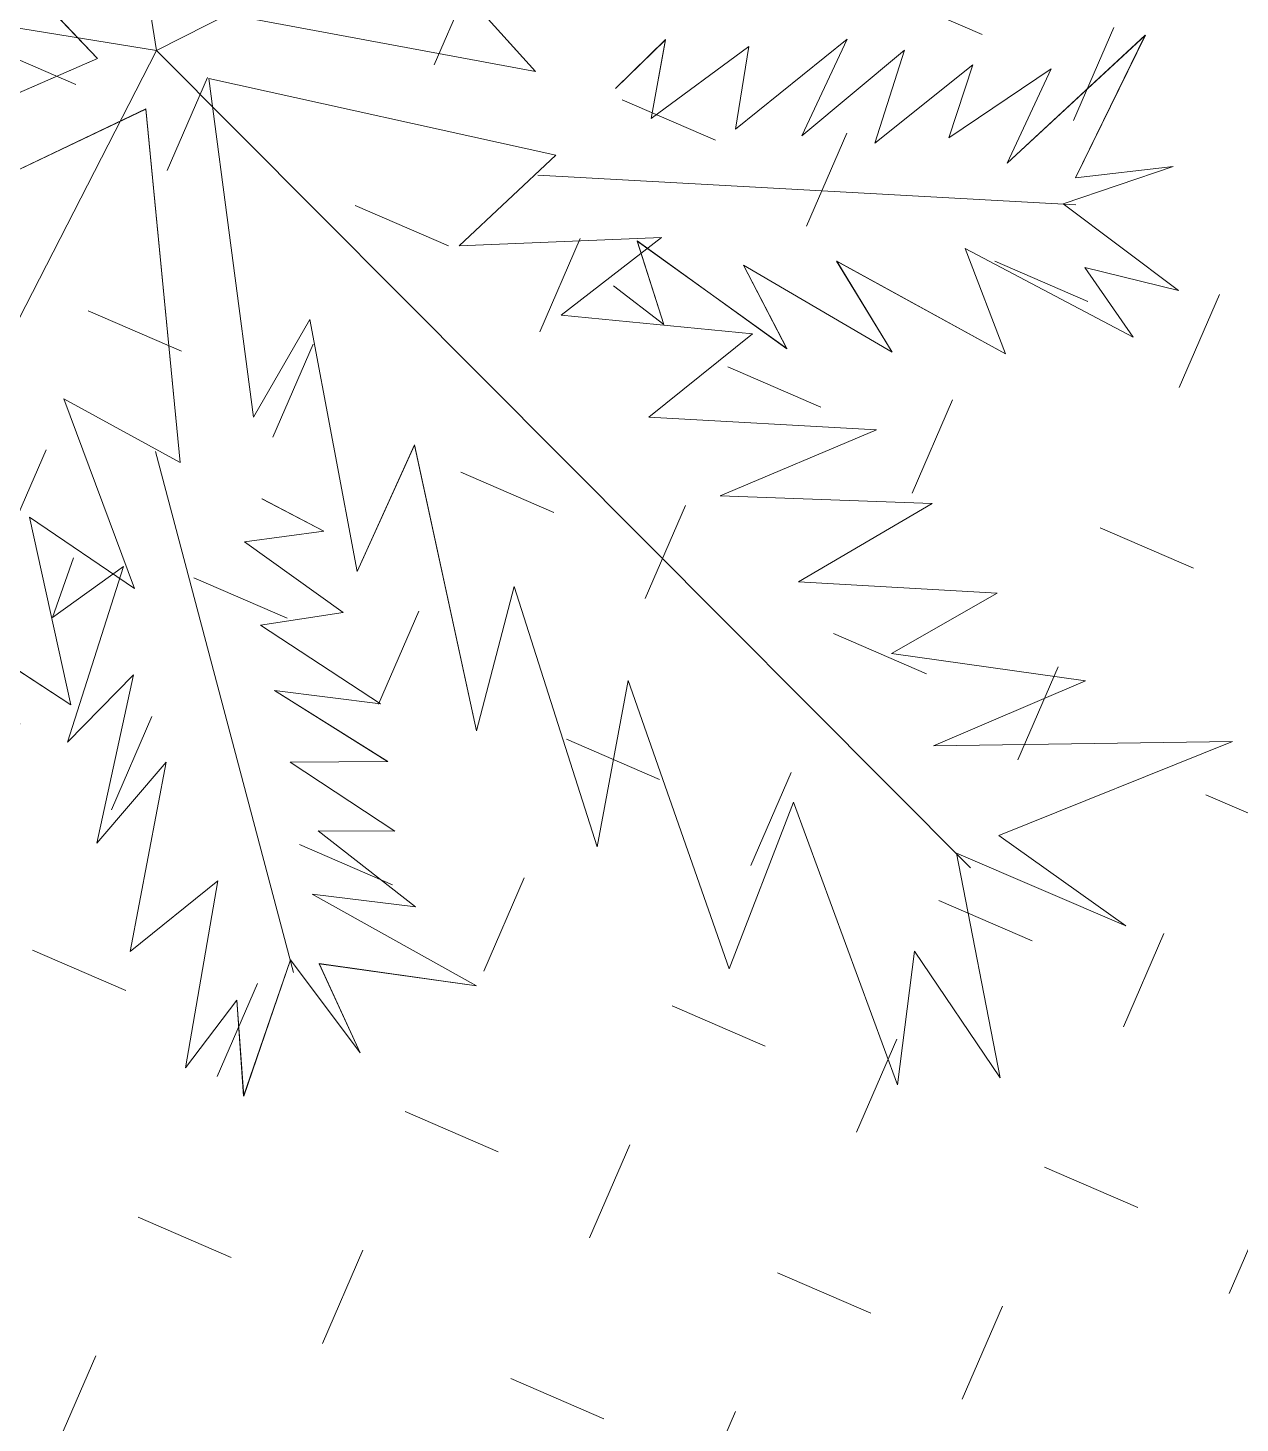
# Model space of a CAD drawing. Extents: x -2063571 to 559285, y 565862 to 1758715.
# Drawn here: x -2062798.11173 to -2062798.07411, y 566286.07529 to 566286.1186 of the extents above; entities that cross this region are included whole.
import ezdxf

# ---------------------------------------------------------------- set-up
doc = ezdxf.new("R2010")
doc.units = 0
doc.header["$MEASUREMENT"] = 0
for name, color, linetype, lineweight in [('CAY', 64, 'CONTINUOUS', 0), ('kichthuoc', 6, 'CONTINUOUS', 0), ('Lift', 1, 'CONTINUOUS', 0), ('Q-DUONG', 22, 'CONTINUOUS', 0)]:
    doc.layers.add(name, color=color, linetype=linetype, lineweight=lineweight)
pattern_1 = [(336.581345463, (-5630456.878, 1390305.53873), (0.328767986843, 0.130044649361), [0.125, -0.375]), (66.581345463, (-5630456.84548, 1390305.45654), (-0.130044649361, 0.328767986843), [0.125, -0.375])]

# ---------------------------------------------------------------- blocks, each defined once
blk = doc.blocks.new('cay CAU VUA')
at = {"layer": 'CAY'}
for p, q in [((-755.8692, 239.7561), (-755.3263, 242.8669)), ((-756.1922, 240.8058), (-756.9756, 242.0556)), ((-754.9706, 240.3877), (-754.0241, 241.519)), ((-755.8692, 239.7561), (-758.66, 241.2337)), ((-755.8692, 239.7561), (-752.7429, 240.2011)), ((-755.8692, 239.7561), (-758.1368, 237.5585)), ((-755.8692, 239.7561), (-754.4799, 236.9203))]:
    blk.add_line(p, q, dxfattribs=at)
blk.add_lwpolyline([(-755.8891, 239.9178), (-755.2023, 240.5527), (-755.51, 240.5241), (-755.0207, 241.0284), (-755.3941, 240.9561), (-754.8531, 241.5467), (-755.2354, 241.4022), (-754.7842, 241.9996), (-755.205, 241.806), (-754.7196, 242.4876), (-755.1938, 242.3674), (-754.726, 243.0468), (-755.0515, 242.8738), (-754.9039, 243.2652), (-755.3373, 242.8122), (-755.4424, 243.3061), (-755.4433, 242.8793), (-756.0227, 243.2531), (-755.5415, 242.5917), (-755.9263, 242.8292), (-755.681, 242.3524), (-755.9829, 242.4934), (-755.6949, 242.0307), (-756.0809, 242.2058), (-755.7634, 241.72), (-756.158, 241.9652), (-755.8265, 241.4367), (-756.1766, 241.5362), (-755.916, 241.0791), (-756.2485, 241.1808), (-755.9102, 240.742), (-756.2657, 240.8142)], close=True, dxfattribs=at)
for points in [[(-756.0643, 241.1501), (-756.0578, 241.3234), (-756.2022, 241.1322), (-756.1977, 241.6367), (-756.3159, 241.408), (-756.3563, 241.8779), (-756.4718, 241.6099), (-756.5317, 242.1336), (-756.7031, 241.8775), (-756.7703, 242.3928), (-756.8499, 242.1746), (-756.9457, 242.4201), (-756.9578, 242.0254), (-757.2151, 242.2124), (-757.0357, 242.0121), (-757.4645, 241.943), (-756.9605, 241.836), (-757.2408, 241.7851), (-756.925, 241.6652), (-757.1258, 241.604), (-756.7959, 241.5087), (-757.0505, 241.428), (-756.6971, 241.3343), (-756.9852, 241.2828), (-756.6072, 241.175), (-756.8131, 241.0741), (-756.4985, 240.9699), (-756.6971, 240.8773), (-756.5089, 240.8428)], [(-754.6037, 240.3725), (-754.4369, 240.4198), (-754.6633, 240.498), (-754.1821, 240.6497), (-754.4362, 240.6914), (-754.0017, 240.875), (-754.2923, 240.9021), (-753.8127, 241.1209), (-754.1093, 241.2048), (-753.6399, 241.4279), (-753.872, 241.4362), (-753.6682, 241.6031), (-754.0473, 241.4927), (-753.949, 241.7952), (-754.084, 241.5626), (-754.2822, 241.9491), (-754.2282, 241.4367), (-754.3632, 241.6875), (-754.3797, 241.3502), (-754.5, 241.5222), (-754.4887, 241.179), (-754.6441, 241.3962), (-754.624, 241.0312), (-754.762, 241.2893), (-754.7477, 240.8965), (-754.9073, 241.0611), (-754.9092, 240.7296), (-755.0586, 240.8899), (-755.0332, 240.7003)], [(-756.0291, 239.7871), (-756.4208, 240.6365), (-756.4887, 240.335)], [(-754.2576, 240.2348), (-754.2711, 240.5985), (-754.6253, 240.2094), (-754.6314, 240.5571), (-754.9442, 240.0998), (-754.9854, 240.4602), (-755.7215, 239.825), (-754.9054, 239.368)], [(-754.9264, 239.1331), (-755.758, 239.637), (-755.9404, 238.7196)]]:
    blk.add_lwpolyline(points, dxfattribs=at)
blk = doc.blocks.new('MB')
at = {"layer": 'Lift'}
h = blk.add_hatch(dxfattribs=at)
h.set_pattern_fill('CROSS', color=8, angle=336.5813, style=0)
h.set_pattern_definition([(336.581345463, (-5630456.878, 1390305.53873), (0.328767986843, 0.130044649361), [0.125, -0.375]), (66.581345463, (-5630456.84548, 1390305.45654), (-0.130044649361, 0.328767986843), [0.125, -0.375])])
h.paths.add_polyline_path([(336.9824, 626.3148, 0.414214), (335.9239, 628.6298), (327.3961, 631.8058, 0.414214), (325.081, 630.7473), (323.8944, 627.561, 0.414214), (324.953, 625.2459), (333.4807, 622.0699, 0.414214), (335.7958, 623.1285)])
h.paths.add_polyline_path([(328.9633, 627.4239), (330.9821, 626.672), (331.1139, 627.0258), (329.0951, 627.7777)], flags=24)
h = blk.add_hatch(dxfattribs=at)
h.set_pattern_fill('CROSS', color=8, angle=336.5813, style=0)
h.set_pattern_definition(pattern_1)
h.paths.add_polyline_path([(336.9824, 626.3148, 0.414214), (335.9239, 628.6298), (327.3961, 631.8058, 0.414214), (325.081, 630.7473), (323.8944, 627.561, 0.414214), (324.953, 625.2459), (333.4807, 622.0699, 0.414214), (335.7958, 623.1285)])
h.paths.add_polyline_path([(328.9633, 627.4239), (330.9821, 626.672), (331.1139, 627.0258), (329.0951, 627.7777)], flags=24)
h = blk.add_hatch(dxfattribs=at)
h.set_pattern_fill('CROSS', color=8, angle=336.5813, style=0)
h.set_pattern_definition(pattern_1)
h.paths.add_polyline_path([(336.9824, 626.3148, 0.414214), (335.9239, 628.6298), (327.3961, 631.8058, 0.414214), (325.081, 630.7473), (323.8944, 627.561, 0.414214), (324.953, 625.2459), (333.4807, 622.0699, 0.414214), (335.7958, 623.1285)])
h.paths.add_polyline_path([(328.9633, 627.4239), (330.9821, 626.672), (331.1139, 627.0258), (329.0951, 627.7777)], flags=24)
h = blk.add_hatch(dxfattribs=at)
h.set_pattern_fill('CROSS', color=8, angle=336.5813, style=0)
h.set_pattern_definition(pattern_1)
h.paths.add_polyline_path([(336.9824, 626.3148, 0.414214), (335.9239, 628.6298), (327.3961, 631.8058, 0.414214), (325.081, 630.7473), (323.8944, 627.561, 0.414214), (324.953, 625.2459), (333.4807, 622.0699, 0.414214), (335.7958, 623.1285)])
h.paths.add_polyline_path([(328.9633, 627.4239), (330.9821, 626.672), (331.1139, 627.0258), (329.0951, 627.7777)], flags=24)
h = blk.add_hatch(dxfattribs=at)
h.set_pattern_fill('CROSS', color=8, angle=336.5813, style=0)
h.set_pattern_definition(pattern_1)
h.paths.add_polyline_path([(336.9824, 626.3148, 0.414214), (335.9239, 628.6298), (327.3961, 631.8058, 0.414214), (325.081, 630.7473), (323.8944, 627.561, 0.414214), (324.953, 625.2459), (333.4807, 622.0699, 0.414214), (335.7958, 623.1285)])
h.paths.add_polyline_path([(328.9633, 627.4239), (330.9821, 626.672), (331.1139, 627.0258), (329.0951, 627.7777)], flags=24)
h = blk.add_hatch(dxfattribs=at)
h.set_pattern_fill('CROSS', color=8, angle=336.5813, style=0)
h.set_pattern_definition(pattern_1)
h.paths.add_polyline_path([(336.9824, 626.3148, 0.414214), (335.9239, 628.6298), (327.3961, 631.8058, 0.414214), (325.081, 630.7473), (323.8944, 627.561, 0.414214), (324.953, 625.2459), (333.4807, 622.0699, 0.414214), (335.7958, 623.1285)])
h.paths.add_polyline_path([(328.9633, 627.4239), (330.9821, 626.672), (331.1139, 627.0258), (329.0951, 627.7777)], flags=24)
h = blk.add_hatch(dxfattribs=at)
h.set_pattern_fill('CROSS', color=8, angle=336.5813, style=0)
h.set_pattern_definition(pattern_1)
h.paths.add_polyline_path([(336.9824, 626.3148, 0.414214), (335.9239, 628.6298), (327.3961, 631.8058, 0.414214), (325.081, 630.7473), (323.8944, 627.561, 0.414214), (324.953, 625.2459), (333.4807, 622.0699, 0.414214), (335.7958, 623.1285)])
h.paths.add_polyline_path([(328.9633, 627.4239), (330.9821, 626.672), (331.1139, 627.0258), (329.0951, 627.7777)], flags=24)
at = {"layer": 'CAY', "color": 8}
for p, q in [((329.5239, 625.3921, 0), (329.3049, 626.7961, 0)), ((329.5239, 625.3921, 0), (329.3049, 626.7961, 0)), ((329.5239, 625.3921, 0), (329.3049, 626.7961, 0)), ((329.5239, 625.3921, 0), (329.3049, 626.7961, 0)), ((329.5239, 625.3921, 0), (329.3049, 626.7961, 0)), ((329.5239, 625.3921, 0), (330.7916, 626.0343, 0)), ((329.5239, 625.3921, 0), (330.7916, 626.0343, 0)), ((329.5239, 625.3921, 0), (330.7916, 626.0343, 0)), ((329.5239, 625.3921, 0), (330.7916, 626.0343, 0)), ((329.5239, 625.3921, 0), (330.7916, 626.0343, 0)), ((329.4513, 625.3822, 0), (329.1615, 625.6873, 0)), ((329.4513, 625.3822, 0), (329.1615, 625.6873, 0)), ((329.4513, 625.3822, 0), (329.1615, 625.6873, 0)), ((329.4513, 625.3822, 0), (329.1615, 625.6873, 0)), ((329.4513, 625.3822, 0), (329.1615, 625.6873, 0)), ((329.5239, 625.3921, 0), (328.1209, 625.6176, 0)), ((329.5239, 625.3921, 0), (328.1209, 625.6176, 0)), ((329.5239, 625.3921, 0), (328.1209, 625.6176, 0)), ((329.5239, 625.3921, 0), (328.1209, 625.6176, 0)), ((329.5239, 625.3921, 0), (328.1209, 625.6176, 0)), ((329.9908, 625.3663, 0), (329.8976, 625.4695, 0)), ((329.9908, 625.3663, 0), (329.8976, 625.4695, 0)), ((329.9908, 625.3663, 0), (329.8976, 625.4695, 0)), ((329.9908, 625.3663, 0), (329.8976, 625.4695, 0)), ((329.9908, 625.3663, 0), (329.8976, 625.4695, 0)), ((329.5769, 625.4428, 0), (329.9908, 625.3663, 0)), ((329.5769, 625.4428, 0), (329.9908, 625.3663, 0)), ((329.5769, 625.4428, 0), (329.9908, 625.3663, 0)), ((329.5769, 625.4428, 0), (329.9908, 625.3663, 0)), ((329.5769, 625.4428, 0), (329.9908, 625.3663, 0)), ((330.151, 625.4053, 0), (330.0895, 625.3451, 0)), ((330.151, 625.4053, 0), (330.0895, 625.3451, 0)), ((330.151, 625.4053, 0), (330.0895, 625.3451, 0)), ((330.151, 625.4053, 0), (330.0895, 625.3451, 0)), ((330.151, 625.4053, 0), (330.0895, 625.3451, 0)), ((330.1335, 625.3083, 0), (330.151, 625.4053, 0)), ((330.1335, 625.3083, 0), (330.151, 625.4053, 0)), ((330.1335, 625.3083, 0), (330.151, 625.4053, 0)), ((330.1335, 625.3083, 0), (330.151, 625.4053, 0)), ((330.1335, 625.3083, 0), (330.151, 625.4053, 0)), ((330.3749, 625.4059, 0), (330.2371, 625.295, 0)), ((330.3749, 625.4059, 0), (330.2371, 625.295, 0)), ((330.3749, 625.4059, 0), (330.2371, 625.295, 0)), ((330.3749, 625.4059, 0), (330.2371, 625.295, 0)), ((330.3749, 625.4059, 0), (330.2371, 625.295, 0)), ((330.319, 625.2867, 0), (330.3749, 625.4059, 0)), ((330.319, 625.2867, 0), (330.3749, 625.4059, 0)), ((330.319, 625.2867, 0), (330.3749, 625.4059, 0)), ((330.319, 625.2867, 0), (330.3749, 625.4059, 0)), ((330.319, 625.2867, 0), (330.3749, 625.4059, 0)), ((330.742, 625.4107, 0), (330.5718, 625.2532, 0)), ((330.742, 625.4107, 0), (330.5718, 625.2532, 0)), ((330.742, 625.4107, 0), (330.5718, 625.2532, 0)), ((330.742, 625.4107, 0), (330.5718, 625.2532, 0)), ((330.742, 625.4107, 0), (330.5718, 625.2532, 0)), ((330.656, 625.2352, 0), (330.742, 625.4107, 0)), ((330.656, 625.2352, 0), (330.742, 625.4107, 0)), ((330.656, 625.2352, 0), (330.742, 625.4107, 0)), ((330.656, 625.2352, 0), (330.742, 625.4107, 0)), ((330.656, 625.2352, 0), (330.742, 625.4107, 0)), ((329.5239, 625.3921, 0), (328.8759, 624.1275, 0)), ((329.5239, 625.3921, 0), (328.8759, 624.1275, 0)), ((329.5239, 625.3921, 0), (328.8759, 624.1275, 0)), ((329.5239, 625.3921, 0), (328.8759, 624.1275, 0)), ((329.5239, 625.3921, 0), (328.8759, 624.1275, 0)), ((329.5239, 625.3921, 0), (330.5264, 624.385, 0)), ((329.5239, 625.3921, 0), (330.5264, 624.385, 0)), ((329.5239, 625.3921, 0), (330.5264, 624.385, 0)), ((329.5239, 625.3921, 0), (330.5264, 624.385, 0)), ((329.5239, 625.3921, 0), (330.5264, 624.385, 0)), ((330.2535, 625.3969, 0), (330.1335, 625.3083, 0)), ((330.2535, 625.3969, 0), (330.1335, 625.3083, 0)), ((330.2535, 625.3969, 0), (330.1335, 625.3083, 0)), ((330.2535, 625.3969, 0), (330.1335, 625.3083, 0)), ((330.2535, 625.3969, 0), (330.1335, 625.3083, 0)), ((330.2371, 625.295, 0), (330.2535, 625.3969, 0)), ((330.2371, 625.295, 0), (330.2535, 625.3969, 0)), ((330.2371, 625.295, 0), (330.2535, 625.3969, 0)), ((330.2371, 625.295, 0), (330.2535, 625.3969, 0)), ((330.2371, 625.295, 0), (330.2535, 625.3969, 0)), ((330.4452, 625.3922, 0), (330.319, 625.2867, 0)), ((330.4452, 625.3922, 0), (330.319, 625.2867, 0)), ((330.4452, 625.3922, 0), (330.319, 625.2867, 0)), ((330.4452, 625.3922, 0), (330.319, 625.2867, 0)), ((330.4452, 625.3922, 0), (330.319, 625.2867, 0)), ((330.4087, 625.2777, 0), (330.4452, 625.3922, 0)), ((330.4087, 625.2777, 0), (330.4452, 625.3922, 0)), ((330.4087, 625.2777, 0), (330.4452, 625.3922, 0)), ((330.4087, 625.2777, 0), (330.4452, 625.3922, 0)), ((330.4087, 625.2777, 0), (330.4452, 625.3922, 0)), ((329.0502, 625.2073, 0), (329.4513, 625.3822, 0)), ((329.0502, 625.2073, 0), (329.4513, 625.3822, 0)), ((329.0502, 625.2073, 0), (329.4513, 625.3822, 0)), ((329.0502, 625.2073, 0), (329.4513, 625.3822, 0)), ((329.0502, 625.2073, 0), (329.4513, 625.3822, 0)), ((330.5294, 625.3742, 0), (330.4087, 625.2777, 0)), ((330.5294, 625.3742, 0), (330.4087, 625.2777, 0)), ((330.5294, 625.3742, 0), (330.4087, 625.2777, 0)), ((330.5294, 625.3742, 0), (330.4087, 625.2777, 0)), ((330.5294, 625.3742, 0), (330.4087, 625.2777, 0)), ((330.4998, 625.2845, 0), (330.5294, 625.3742, 0)), ((330.4998, 625.2845, 0), (330.5294, 625.3742, 0)), ((330.4998, 625.2845, 0), (330.5294, 625.3742, 0)), ((330.4998, 625.2845, 0), (330.5294, 625.3742, 0)), ((330.4998, 625.2845, 0), (330.5294, 625.3742, 0)), ((330.6258, 625.3695, 0), (330.4998, 625.2845, 0)), ((330.6258, 625.3695, 0), (330.4998, 625.2845, 0)), ((330.6258, 625.3695, 0), (330.4998, 625.2845, 0)), ((330.6258, 625.3695, 0), (330.4998, 625.2845, 0)), ((330.6258, 625.3695, 0), (330.4998, 625.2845, 0)), ((330.5718, 625.2532, 0), (330.6258, 625.3695, 0)), ((330.5718, 625.2532, 0), (330.6258, 625.3695, 0)), ((330.5718, 625.2532, 0), (330.6258, 625.3695, 0)), ((330.5718, 625.2532, 0), (330.6258, 625.3695, 0)), ((330.5718, 625.2532, 0), (330.6258, 625.3695, 0)), ((329.5886, 625.3574, 0), (329.6437, 624.9402, 0)), ((330.0158, 625.2632, 0), (329.5886, 625.3574, 0)), ((329.5886, 625.3574, 0), (329.6437, 624.9402, 0)), ((330.0158, 625.2632, 0), (329.5886, 625.3574, 0)), ((329.5886, 625.3574, 0), (329.6437, 624.9402, 0)), ((330.0158, 625.2632, 0), (329.5886, 625.3574, 0)), ((329.5886, 625.3574, 0), (329.6437, 624.9402, 0)), ((330.0158, 625.2632, 0), (329.5886, 625.3574, 0)), ((329.5886, 625.3574, 0), (329.6437, 624.9402, 0)), ((330.0158, 625.2632, 0), (329.5886, 625.3574, 0)), ((329.5109, 625.3199, 0), (329.1311, 625.1386, 0)), ((329.5109, 625.3199, 0), (329.1311, 625.1386, 0)), ((329.5109, 625.3199, 0), (329.1311, 625.1386, 0)), ((329.5109, 625.3199, 0), (329.1311, 625.1386, 0)), ((329.5109, 625.3199, 0), (329.1311, 625.1386, 0)), ((329.5533, 624.8845, 0), (329.5109, 625.3199, 0)), ((329.5533, 624.8845, 0), (329.5109, 625.3199, 0)), ((329.5533, 624.8845, 0), (329.5109, 625.3199, 0)), ((329.5533, 624.8845, 0), (329.5109, 625.3199, 0)), ((329.5533, 624.8845, 0), (329.5109, 625.3199, 0)), ((329.897, 625.1512, 0), (330.0158, 625.2632, 0)), ((329.897, 625.1512, 0), (330.0158, 625.2632, 0)), ((329.897, 625.1512, 0), (330.0158, 625.2632, 0)), ((329.897, 625.1512, 0), (330.0158, 625.2632, 0)), ((329.897, 625.1512, 0), (330.0158, 625.2632, 0)), ((330.6407, 625.2031, 0), (330.7762, 625.2491, 0)), ((330.6407, 625.2031, 0), (330.7762, 625.2491, 0)), ((330.6407, 625.2031, 0), (330.7762, 625.2491, 0)), ((330.6407, 625.2031, 0), (330.7762, 625.2491, 0)), ((330.6407, 625.2031, 0), (330.7762, 625.2491, 0)), ((330.7762, 625.2491, 0), (330.656, 625.2352, 0)), ((330.7762, 625.2491, 0), (330.656, 625.2352, 0)), ((330.7762, 625.2491, 0), (330.656, 625.2352, 0)), ((330.7762, 625.2491, 0), (330.656, 625.2352, 0)), ((330.7762, 625.2491, 0), (330.656, 625.2352, 0)), ((329.9937, 625.2383, 0), (330.6564, 625.2018, 0)), ((329.9937, 625.2383, 0), (330.6564, 625.2018, 0)), ((329.9937, 625.2383, 0), (330.6564, 625.2018, 0)), ((329.9937, 625.2383, 0), (330.6564, 625.2018, 0)), ((329.9937, 625.2383, 0), (330.6564, 625.2018, 0)), ((330.7826, 625.0962, 0), (330.6407, 625.2031, 0)), ((330.7826, 625.0962, 0), (330.6407, 625.2031, 0)), ((330.7826, 625.0962, 0), (330.6407, 625.2031, 0)), ((330.7826, 625.0962, 0), (330.6407, 625.2031, 0)), ((330.7826, 625.0962, 0), (330.6407, 625.2031, 0)), ((330.1461, 625.1617, 0), (329.897, 625.1512, 0)), ((330.1461, 625.1617, 0), (329.897, 625.1512, 0)), ((330.1461, 625.1617, 0), (329.897, 625.1512, 0)), ((330.1461, 625.1617, 0), (329.897, 625.1512, 0)), ((330.1461, 625.1617, 0), (329.897, 625.1512, 0)), ((330.0224, 625.0658, 0), (330.1461, 625.1617, 0)), ((330.0224, 625.0658, 0), (330.1461, 625.1617, 0)), ((330.0224, 625.0658, 0), (330.1461, 625.1617, 0)), ((330.0224, 625.0658, 0), (330.1461, 625.1617, 0)), ((330.0224, 625.0658, 0), (330.1461, 625.1617, 0)), ((330.149, 625.0545, 0), (330.1162, 625.1573, 0)), ((330.1162, 625.1573, 0), (330.3005, 625.0246, 0)), ((330.149, 625.0545, 0), (330.1162, 625.1573, 0)), ((330.1162, 625.1573, 0), (330.3005, 625.0246, 0)), ((330.149, 625.0545, 0), (330.1162, 625.1573, 0)), ((330.1162, 625.1573, 0), (330.3005, 625.0246, 0)), ((330.149, 625.0545, 0), (330.1162, 625.1573, 0)), ((330.1162, 625.1573, 0), (330.3005, 625.0246, 0)), ((330.149, 625.0545, 0), (330.1162, 625.1573, 0)), ((330.1162, 625.1573, 0), (330.3005, 625.0246, 0)), ((330.5699, 625.0184, 0), (330.5202, 625.1479, 0)), ((330.5202, 625.1479, 0), (330.7271, 625.0388, 0)), ((330.5699, 625.0184, 0), (330.5202, 625.1479, 0)), ((330.5202, 625.1479, 0), (330.7271, 625.0388, 0)), ((330.5699, 625.0184, 0), (330.5202, 625.1479, 0)), ((330.5202, 625.1479, 0), (330.7271, 625.0388, 0)), ((330.5699, 625.0184, 0), (330.5202, 625.1479, 0)), ((330.5202, 625.1479, 0), (330.7271, 625.0388, 0)), ((330.5699, 625.0184, 0), (330.5202, 625.1479, 0)), ((330.5202, 625.1479, 0), (330.7271, 625.0388, 0)), ((330.4303, 625.0203, 0), (330.3618, 625.1323, 0)), ((330.3618, 625.1323, 0), (330.5699, 625.0184, 0)), ((330.4303, 625.0203, 0), (330.3618, 625.1323, 0)), ((330.3618, 625.1323, 0), (330.5699, 625.0184, 0)), ((330.4303, 625.0203, 0), (330.3618, 625.1323, 0)), ((330.3618, 625.1323, 0), (330.5699, 625.0184, 0)), ((330.4303, 625.0203, 0), (330.3618, 625.1323, 0)), ((330.3618, 625.1323, 0), (330.5699, 625.0184, 0)), ((330.4303, 625.0203, 0), (330.3618, 625.1323, 0)), ((330.3618, 625.1323, 0), (330.5699, 625.0184, 0)), ((330.3005, 625.0246, 0), (330.2471, 625.1274, 0)), ((330.2471, 625.1274, 0), (330.4303, 625.0203, 0)), ((330.3005, 625.0246, 0), (330.2471, 625.1274, 0)), ((330.2471, 625.1274, 0), (330.4303, 625.0203, 0)), ((330.3005, 625.0246, 0), (330.2471, 625.1274, 0)), ((330.2471, 625.1274, 0), (330.4303, 625.0203, 0)), ((330.3005, 625.0246, 0), (330.2471, 625.1274, 0)), ((330.2471, 625.1274, 0), (330.4303, 625.0203, 0)), ((330.3005, 625.0246, 0), (330.2471, 625.1274, 0)), ((330.2471, 625.1274, 0), (330.4303, 625.0203, 0)), ((330.7271, 625.0388, 0), (330.6675, 625.1247, 0)), ((330.6675, 625.1247, 0), (330.7826, 625.0962, 0)), ((330.7271, 625.0388, 0), (330.6675, 625.1247, 0)), ((330.6675, 625.1247, 0), (330.7826, 625.0962, 0)), ((330.7271, 625.0388, 0), (330.6675, 625.1247, 0)), ((330.6675, 625.1247, 0), (330.7826, 625.0962, 0)), ((330.7271, 625.0388, 0), (330.6675, 625.1247, 0)), ((330.6675, 625.1247, 0), (330.7826, 625.0962, 0)), ((330.7271, 625.0388, 0), (330.6675, 625.1247, 0)), ((330.6675, 625.1247, 0), (330.7826, 625.0962, 0)), ((330.087, 625.1019, 0), (330.149, 625.0545, 0)), ((330.087, 625.1019, 0), (330.149, 625.0545, 0)), ((330.087, 625.1019, 0), (330.149, 625.0545, 0)), ((330.087, 625.1019, 0), (330.149, 625.0545, 0)), ((330.087, 625.1019, 0), (330.149, 625.0545, 0)), ((329.6437, 624.9402, 0), (329.713, 625.0607, 0)), ((329.6437, 624.9402, 0), (329.713, 625.0607, 0)), ((329.6437, 624.9402, 0), (329.713, 625.0607, 0)), ((329.6437, 624.9402, 0), (329.713, 625.0607, 0)), ((329.6437, 624.9402, 0), (329.713, 625.0607, 0)), ((329.713, 625.0607, 0), (329.7713, 624.7499, 0)), ((329.713, 625.0607, 0), (329.7713, 624.7499, 0)), ((329.713, 625.0607, 0), (329.7713, 624.7499, 0)), ((329.713, 625.0607, 0), (329.7713, 624.7499, 0)), ((329.713, 625.0607, 0), (329.7713, 624.7499, 0)), ((330.2581, 625.0429, 0), (330.0224, 625.0658, 0)), ((330.2581, 625.0429, 0), (330.0224, 625.0658, 0)), ((330.2581, 625.0429, 0), (330.0224, 625.0658, 0)), ((330.2581, 625.0429, 0), (330.0224, 625.0658, 0)), ((330.2581, 625.0429, 0), (330.0224, 625.0658, 0)), ((330.1306, 624.9401, 0), (330.2581, 625.0429, 0)), ((330.1306, 624.9401, 0), (330.2581, 625.0429, 0)), ((330.1306, 624.9401, 0), (330.2581, 625.0429, 0)), ((330.1306, 624.9401, 0), (330.2581, 625.0429, 0)), ((330.1306, 624.9401, 0), (330.2581, 625.0429, 0)), ((329.4971, 624.7292, 0), (329.4101, 624.9629, 0)), ((329.4101, 624.9629, 0), (329.5533, 624.8845, 0)), ((329.4971, 624.7292, 0), (329.4101, 624.9629, 0)), ((329.4101, 624.9629, 0), (329.5533, 624.8845, 0)), ((329.4971, 624.7292, 0), (329.4101, 624.9629, 0)), ((329.4101, 624.9629, 0), (329.5533, 624.8845, 0)), ((329.4971, 624.7292, 0), (329.4101, 624.9629, 0)), ((329.4101, 624.9629, 0), (329.5533, 624.8845, 0)), ((329.4971, 624.7292, 0), (329.4101, 624.9629, 0)), ((329.4101, 624.9629, 0), (329.5533, 624.8845, 0)), ((330.411, 624.9247, 0), (330.1306, 624.9401, 0)), ((330.411, 624.9247, 0), (330.1306, 624.9401, 0)), ((330.411, 624.9247, 0), (330.1306, 624.9401, 0)), ((330.411, 624.9247, 0), (330.1306, 624.9401, 0)), ((330.411, 624.9247, 0), (330.1306, 624.9401, 0)), ((330.2184, 624.8434, 0), (330.411, 624.9247, 0)), ((330.2184, 624.8434, 0), (330.411, 624.9247, 0)), ((330.2184, 624.8434, 0), (330.411, 624.9247, 0)), ((330.2184, 624.8434, 0), (330.411, 624.9247, 0)), ((330.2184, 624.8434, 0), (330.411, 624.9247, 0)), ((329.7713, 624.7499, 0), (329.8417, 624.9059, 0)), ((329.7713, 624.7499, 0), (329.8417, 624.9059, 0)), ((329.7713, 624.7499, 0), (329.8417, 624.9059, 0)), ((329.7713, 624.7499, 0), (329.8417, 624.9059, 0)), ((329.7713, 624.7499, 0), (329.8417, 624.9059, 0)), ((329.8417, 624.9059, 0), (329.9183, 624.5538, 0)), ((329.8417, 624.9059, 0), (329.9183, 624.5538, 0)), ((329.8417, 624.9059, 0), (329.9183, 624.5538, 0)), ((329.8417, 624.9059, 0), (329.9183, 624.5538, 0)), ((329.8417, 624.9059, 0), (329.9183, 624.5538, 0)), ((329.5228, 624.8978, 0), (329.6929, 624.2562, 0)), ((329.5228, 624.8978, 0), (329.6929, 624.2562, 0)), ((329.5228, 624.8978, 0), (329.6929, 624.2562, 0)), ((329.5228, 624.8978, 0), (329.6929, 624.2562, 0)), ((329.5228, 624.8978, 0), (329.6929, 624.2562, 0)), ((329.7303, 624.7998, 0), (329.654, 624.8397, 0)), ((329.7303, 624.7998, 0), (329.654, 624.8397, 0)), ((329.7303, 624.7998, 0), (329.654, 624.8397, 0)), ((329.7303, 624.7998, 0), (329.654, 624.8397, 0)), ((329.7303, 624.7998, 0), (329.654, 624.8397, 0)), ((330.4793, 624.8339, 0), (330.2184, 624.8434, 0)), ((330.4793, 624.8339, 0), (330.2184, 624.8434, 0)), ((330.4793, 624.8339, 0), (330.2184, 624.8434, 0)), ((330.4793, 624.8339, 0), (330.2184, 624.8434, 0)), ((330.4793, 624.8339, 0), (330.2184, 624.8434, 0)), ((330.3148, 624.7375, 0), (330.4793, 624.8339, 0)), ((330.3148, 624.7375, 0), (330.4793, 624.8339, 0)), ((330.3148, 624.7375, 0), (330.4793, 624.8339, 0)), ((330.3148, 624.7375, 0), (330.4793, 624.8339, 0)), ((330.3148, 624.7375, 0), (330.4793, 624.8339, 0)), ((329.4187, 624.586, 0), (329.3677, 624.8172, 0)), ((329.3677, 624.8172, 0), (329.4971, 624.7292, 0)), ((329.4187, 624.586, 0), (329.3677, 624.8172, 0)), ((329.3677, 624.8172, 0), (329.4971, 624.7292, 0)), ((329.4187, 624.586, 0), (329.3677, 624.8172, 0)), ((329.3677, 624.8172, 0), (329.4971, 624.7292, 0)), ((329.4187, 624.586, 0), (329.3677, 624.8172, 0)), ((329.3677, 624.8172, 0), (329.4971, 624.7292, 0)), ((329.4187, 624.586, 0), (329.3677, 624.8172, 0)), ((329.3677, 624.8172, 0), (329.4971, 624.7292, 0)), ((329.6326, 624.7865, 0), (329.7303, 624.7998, 0)), ((329.6326, 624.7865, 0), (329.7303, 624.7998, 0)), ((329.6326, 624.7865, 0), (329.7303, 624.7998, 0)), ((329.6326, 624.7865, 0), (329.7303, 624.7998, 0)), ((329.6326, 624.7865, 0), (329.7303, 624.7998, 0)), ((329.7539, 624.6997, 0), (329.6326, 624.7865, 0)), ((329.7539, 624.6997, 0), (329.6326, 624.7865, 0)), ((329.7539, 624.6997, 0), (329.6326, 624.7865, 0)), ((329.7539, 624.6997, 0), (329.6326, 624.7865, 0)), ((329.7539, 624.6997, 0), (329.6326, 624.7865, 0)), ((329.422, 624.7669, 0), (329.3961, 624.6933, 0)), ((329.422, 624.7669, 0), (329.3961, 624.6933, 0)), ((329.422, 624.7669, 0), (329.3961, 624.6933, 0)), ((329.422, 624.7669, 0), (329.3961, 624.6933, 0)), ((329.422, 624.7669, 0), (329.3961, 624.6933, 0)), ((329.3961, 624.6933, 0), (329.4836, 624.7562, 0)), ((329.3961, 624.6933, 0), (329.4836, 624.7562, 0)), ((329.3961, 624.6933, 0), (329.4836, 624.7562, 0)), ((329.3961, 624.6933, 0), (329.4836, 624.7562, 0)), ((329.3961, 624.6933, 0), (329.4836, 624.7562, 0)), ((329.4836, 624.7562, 0), (329.4144, 624.54, 0)), ((329.4836, 624.7562, 0), (329.4144, 624.54, 0)), ((329.4836, 624.7562, 0), (329.4144, 624.54, 0)), ((329.4836, 624.7562, 0), (329.4144, 624.54, 0)), ((329.4836, 624.7562, 0), (329.4144, 624.54, 0)), ((330.5596, 624.7232, 0), (330.3148, 624.7375, 0)), ((330.5596, 624.7232, 0), (330.3148, 624.7375, 0)), ((330.5596, 624.7232, 0), (330.3148, 624.7375, 0)), ((330.5596, 624.7232, 0), (330.3148, 624.7375, 0)), ((330.5596, 624.7232, 0), (330.3148, 624.7375, 0)), ((329.9183, 624.5538, 0), (329.9645, 624.7318, 0)), ((329.9183, 624.5538, 0), (329.9645, 624.7318, 0)), ((329.9183, 624.5538, 0), (329.9645, 624.7318, 0)), ((329.9183, 624.5538, 0), (329.9645, 624.7318, 0)), ((329.9183, 624.5538, 0), (329.9645, 624.7318, 0)), ((329.9645, 624.7318, 0), (330.0669, 624.4109, 0)), ((329.9645, 624.7318, 0), (330.0669, 624.4109, 0)), ((329.9645, 624.7318, 0), (330.0669, 624.4109, 0)), ((329.9645, 624.7318, 0), (330.0669, 624.4109, 0)), ((329.9645, 624.7318, 0), (330.0669, 624.4109, 0)), ((330.4294, 624.6489, 0), (330.5596, 624.7232, 0)), ((330.4294, 624.6489, 0), (330.5596, 624.7232, 0)), ((330.4294, 624.6489, 0), (330.5596, 624.7232, 0)), ((330.4294, 624.6489, 0), (330.5596, 624.7232, 0)), ((330.4294, 624.6489, 0), (330.5596, 624.7232, 0)), ((329.652, 624.6838, 0), (329.7539, 624.6997, 0)), ((329.652, 624.6838, 0), (329.7539, 624.6997, 0)), ((329.652, 624.6838, 0), (329.7539, 624.6997, 0)), ((329.652, 624.6838, 0), (329.7539, 624.6997, 0)), ((329.652, 624.6838, 0), (329.7539, 624.6997, 0)), ((329.8001, 624.5871, 0), (329.652, 624.6838, 0)), ((329.8001, 624.5871, 0), (329.652, 624.6838, 0)), ((329.8001, 624.5871, 0), (329.652, 624.6838, 0)), ((329.8001, 624.5871, 0), (329.652, 624.6838, 0)), ((329.8001, 624.5871, 0), (329.652, 624.6838, 0)), ((329.2815, 624.6754, 0), (329.4187, 624.586, 0)), ((329.2815, 624.6754, 0), (329.4187, 624.586, 0)), ((329.2815, 624.6754, 0), (329.4187, 624.586, 0)), ((329.2815, 624.6754, 0), (329.4187, 624.586, 0)), ((329.2815, 624.6754, 0), (329.4187, 624.586, 0)), ((330.6683, 624.6152, 0), (330.4294, 624.6489, 0)), ((330.6683, 624.6152, 0), (330.4294, 624.6489, 0)), ((330.6683, 624.6152, 0), (330.4294, 624.6489, 0)), ((330.6683, 624.6152, 0), (330.4294, 624.6489, 0)), ((330.6683, 624.6152, 0), (330.4294, 624.6489, 0)), ((329.4144, 624.54, 0), (329.4957, 624.6226, 0)), ((329.4144, 624.54, 0), (329.4957, 624.6226, 0)), ((329.4144, 624.54, 0), (329.4957, 624.6226, 0)), ((329.4144, 624.54, 0), (329.4957, 624.6226, 0)), ((329.4144, 624.54, 0), (329.4957, 624.6226, 0)), ((329.4957, 624.6226, 0), (329.4504, 624.4152, 0)), ((329.4957, 624.6226, 0), (329.4504, 624.4152, 0)), ((329.4957, 624.6226, 0), (329.4504, 624.4152, 0)), ((329.4957, 624.6226, 0), (329.4504, 624.4152, 0)), ((329.4957, 624.6226, 0), (329.4504, 624.4152, 0)), ((330.0669, 624.4109, 0), (330.105, 624.6158, 0)), ((330.0669, 624.4109, 0), (330.105, 624.6158, 0)), ((330.0669, 624.4109, 0), (330.105, 624.6158, 0)), ((330.0669, 624.4109, 0), (330.105, 624.6158, 0)), ((330.0669, 624.4109, 0), (330.105, 624.6158, 0)), ((330.105, 624.6158, 0), (330.2295, 624.2604, 0)), ((330.105, 624.6158, 0), (330.2295, 624.2604, 0)), ((330.105, 624.6158, 0), (330.2295, 624.2604, 0)), ((330.105, 624.6158, 0), (330.2295, 624.2604, 0)), ((330.105, 624.6158, 0), (330.2295, 624.2604, 0)), ((330.4811, 624.5355, 0), (330.6683, 624.6152, 0)), ((330.4811, 624.5355, 0), (330.6683, 624.6152, 0)), ((330.4811, 624.5355, 0), (330.6683, 624.6152, 0)), ((330.4811, 624.5355, 0), (330.6683, 624.6152, 0)), ((330.4811, 624.5355, 0), (330.6683, 624.6152, 0)), ((329.8088, 624.516, 0), (329.6694, 624.6034, 0)), ((329.6694, 624.6034, 0), (329.8001, 624.5871, 0)), ((329.8088, 624.516, 0), (329.6694, 624.6034, 0)), ((329.6694, 624.6034, 0), (329.8001, 624.5871, 0)), ((329.8088, 624.516, 0), (329.6694, 624.6034, 0)), ((329.6694, 624.6034, 0), (329.8001, 624.5871, 0)), ((329.8088, 624.516, 0), (329.6694, 624.6034, 0)), ((329.6694, 624.6034, 0), (329.8001, 624.5871, 0)), ((329.8088, 624.516, 0), (329.6694, 624.6034, 0)), ((329.6694, 624.6034, 0), (329.8001, 624.5871, 0)), ((330.8492, 624.5406, 0), (330.4811, 624.5355, 0)), ((330.8492, 624.5406, 0), (330.4811, 624.5355, 0)), ((330.8492, 624.5406, 0), (330.4811, 624.5355, 0)), ((330.8492, 624.5406, 0), (330.4811, 624.5355, 0)), ((330.8492, 624.5406, 0), (330.4811, 624.5355, 0)), ((330.5614, 624.4248, 0), (330.8492, 624.5406, 0)), ((330.5614, 624.4248, 0), (330.8492, 624.5406, 0)), ((330.5614, 624.4248, 0), (330.8492, 624.5406, 0)), ((330.5614, 624.4248, 0), (330.8492, 624.5406, 0)), ((330.5614, 624.4248, 0), (330.8492, 624.5406, 0)), ((329.4504, 624.4152, 0), (329.5358, 624.515, 0)), ((329.4504, 624.4152, 0), (329.5358, 624.515, 0)), ((329.4504, 624.4152, 0), (329.5358, 624.515, 0)), ((329.4504, 624.4152, 0), (329.5358, 624.515, 0)), ((329.4504, 624.4152, 0), (329.5358, 624.515, 0)), ((329.5358, 624.515, 0), (329.4917, 624.2819, 0)), ((329.5358, 624.515, 0), (329.4917, 624.2819, 0)), ((329.5358, 624.515, 0), (329.4917, 624.2819, 0)), ((329.5358, 624.515, 0), (329.4917, 624.2819, 0)), ((329.5358, 624.515, 0), (329.4917, 624.2819, 0)), ((329.6886, 624.5153, 0), (329.8088, 624.516, 0)), ((329.6886, 624.5153, 0), (329.8088, 624.516, 0)), ((329.6886, 624.5153, 0), (329.8088, 624.516, 0)), ((329.6886, 624.5153, 0), (329.8088, 624.516, 0)), ((329.6886, 624.5153, 0), (329.8088, 624.516, 0)), ((329.8177, 624.4303, 0), (329.6886, 624.5153, 0)), ((329.8177, 624.4303, 0), (329.6886, 624.5153, 0)), ((329.8177, 624.4303, 0), (329.6886, 624.5153, 0)), ((329.8177, 624.4303, 0), (329.6886, 624.5153, 0)), ((329.8177, 624.4303, 0), (329.6886, 624.5153, 0)), ((330.2295, 624.2604, 0), (330.3085, 624.4659, 0)), ((330.2295, 624.2604, 0), (330.3085, 624.4659, 0)), ((330.2295, 624.2604, 0), (330.3085, 624.4659, 0)), ((330.2295, 624.2604, 0), (330.3085, 624.4659, 0)), ((330.2295, 624.2604, 0), (330.3085, 624.4659, 0)), ((330.3085, 624.4659, 0), (330.4367, 624.1176, 0)), ((330.3085, 624.4659, 0), (330.4367, 624.1176, 0)), ((330.3085, 624.4659, 0), (330.4367, 624.1176, 0)), ((330.3085, 624.4659, 0), (330.4367, 624.1176, 0)), ((330.3085, 624.4659, 0), (330.4367, 624.1176, 0)), ((329.8429, 624.3371, 0), (329.7232, 624.4308, 0)), ((329.7232, 624.4308, 0), (329.8177, 624.4303, 0)), ((329.8429, 624.3371, 0), (329.7232, 624.4308, 0)), ((329.7232, 624.4308, 0), (329.8177, 624.4303, 0)), ((329.8429, 624.3371, 0), (329.7232, 624.4308, 0)), ((329.7232, 624.4308, 0), (329.8177, 624.4303, 0)), ((329.8429, 624.3371, 0), (329.7232, 624.4308, 0)), ((329.7232, 624.4308, 0), (329.8177, 624.4303, 0)), ((329.8429, 624.3371, 0), (329.7232, 624.4308, 0)), ((329.7232, 624.4308, 0), (329.8177, 624.4303, 0)), ((330.718, 624.3136, 0), (330.5614, 624.4248, 0)), ((330.718, 624.3136, 0), (330.5614, 624.4248, 0)), ((330.718, 624.3136, 0), (330.5614, 624.4248, 0)), ((330.718, 624.3136, 0), (330.5614, 624.4248, 0)), ((330.718, 624.3136, 0), (330.5614, 624.4248, 0)), ((330.5632, 624.1263, 0), (330.5092, 624.4032, 0)), ((330.5092, 624.4032, 0), (330.718, 624.3136, 0)), ((330.5632, 624.1263, 0), (330.5092, 624.4032, 0)), ((330.5092, 624.4032, 0), (330.718, 624.3136, 0)), ((330.5632, 624.1263, 0), (330.5092, 624.4032, 0)), ((330.5092, 624.4032, 0), (330.718, 624.3136, 0)), ((330.5632, 624.1263, 0), (330.5092, 624.4032, 0)), ((330.5092, 624.4032, 0), (330.718, 624.3136, 0)), ((330.5632, 624.1263, 0), (330.5092, 624.4032, 0)), ((330.5092, 624.4032, 0), (330.718, 624.3136, 0)), ((329.4917, 624.2819, 0), (329.5996, 624.3691, 0)), ((329.4917, 624.2819, 0), (329.5996, 624.3691, 0)), ((329.4917, 624.2819, 0), (329.5996, 624.3691, 0)), ((329.4917, 624.2819, 0), (329.5996, 624.3691, 0)), ((329.4917, 624.2819, 0), (329.5996, 624.3691, 0)), ((329.5996, 624.3691, 0), (329.5597, 624.1387, 0)), ((329.5996, 624.3691, 0), (329.5597, 624.1387, 0)), ((329.5996, 624.3691, 0), (329.5597, 624.1387, 0)), ((329.5996, 624.3691, 0), (329.5597, 624.1387, 0)), ((329.5996, 624.3691, 0), (329.5597, 624.1387, 0)), ((329.9181, 624.2395, 0), (329.7157, 624.3526, 0)), ((329.7157, 624.3526, 0), (329.8429, 624.3371, 0)), ((329.9181, 624.2395, 0), (329.7157, 624.3526, 0)), ((329.7157, 624.3526, 0), (329.8429, 624.3371, 0)), ((329.9181, 624.2395, 0), (329.7157, 624.3526, 0)), ((329.7157, 624.3526, 0), (329.8429, 624.3371, 0)), ((329.9181, 624.2395, 0), (329.7157, 624.3526, 0)), ((329.7157, 624.3526, 0), (329.8429, 624.3371, 0)), ((329.9181, 624.2395, 0), (329.7157, 624.3526, 0)), ((329.7157, 624.3526, 0), (329.8429, 624.3371, 0)), ((329.6315, 624.1036, 0), (329.6893, 624.2716, 0)), ((329.6315, 624.1036, 0), (329.6893, 624.2716, 0)), ((329.6315, 624.1036, 0), (329.6893, 624.2716, 0)), ((329.6315, 624.1036, 0), (329.6893, 624.2716, 0)), ((329.6315, 624.1036, 0), (329.6893, 624.2716, 0)), ((329.6893, 624.2716, 0), (329.775, 624.1569, 0)), ((329.6893, 624.2716, 0), (329.775, 624.1569, 0)), ((329.6893, 624.2716, 0), (329.775, 624.1569, 0)), ((329.6893, 624.2716, 0), (329.775, 624.1569, 0)), ((329.6893, 624.2716, 0), (329.775, 624.1569, 0)), ((330.4367, 624.1176, 0), (330.4576, 624.2822, 0)), ((330.4367, 624.1176, 0), (330.4576, 624.2822, 0)), ((330.4367, 624.1176, 0), (330.4576, 624.2822, 0)), ((330.4367, 624.1176, 0), (330.4576, 624.2822, 0)), ((330.4367, 624.1176, 0), (330.4576, 624.2822, 0)), ((330.4576, 624.2822, 0), (330.5632, 624.1263, 0)), ((330.4576, 624.2822, 0), (330.5632, 624.1263, 0)), ((330.4576, 624.2822, 0), (330.5632, 624.1263, 0)), ((330.4576, 624.2822, 0), (330.5632, 624.1263, 0)), ((330.4576, 624.2822, 0), (330.5632, 624.1263, 0)), ((329.775, 624.1569, 0), (329.7245, 624.2669, 0)), ((329.7245, 624.2669, 0), (329.9181, 624.2395, 0)), ((329.775, 624.1569, 0), (329.7245, 624.2669, 0)), ((329.7245, 624.2669, 0), (329.9181, 624.2395, 0)), ((329.775, 624.1569, 0), (329.7245, 624.2669, 0)), ((329.7245, 624.2669, 0), (329.9181, 624.2395, 0)), ((329.775, 624.1569, 0), (329.7245, 624.2669, 0)), ((329.7245, 624.2669, 0), (329.9181, 624.2395, 0)), ((329.775, 624.1569, 0), (329.7245, 624.2669, 0)), ((329.7245, 624.2669, 0), (329.9181, 624.2395, 0)), ((329.5597, 624.1387, 0), (329.623, 624.2218, 0)), ((329.5597, 624.1387, 0), (329.623, 624.2218, 0)), ((329.5597, 624.1387, 0), (329.623, 624.2218, 0)), ((329.5597, 624.1387, 0), (329.623, 624.2218, 0)), ((329.5597, 624.1387, 0), (329.623, 624.2218, 0)), ((329.623, 624.2218, 0), (329.6315, 624.1036, 0)), ((329.623, 624.2218, 0), (329.6315, 624.1036, 0)), ((329.623, 624.2218, 0), (329.6315, 624.1036, 0)), ((329.623, 624.2218, 0), (329.6315, 624.1036, 0)), ((329.623, 624.2218, 0), (329.6315, 624.1036, 0))]:
    blk.add_line(p, q, dxfattribs=at)
at = {"layer": 'kichthuoc', "color": 8, "xscale": 0.4500000001162396, "yscale": 0.4500000001162396, "zscale": 0.4500000001162396, "rotation": 234.7664135530048}
blk.add_blockref('cay CAU VUA', (45.1672, 409.8056, 0), dxfattribs=at)
blk.add_blockref('cay CAU VUA', (45.1672, 409.8056, 0), dxfattribs=at)

msp = doc.modelspace()

# ---------------------------------------------------------------- block references
at = {"layer": 'Q-DUONG', "xscale": 0.02520000000004075, "yscale": 0.02520000000004075, "zscale": 0.02520000000004075}
msp.add_blockref('MB', (-2062806.411749, 566270.358022), dxfattribs=at)

doc.saveas('drawing.dxf')
